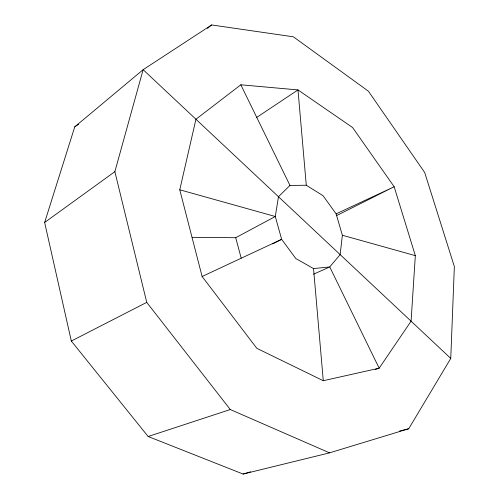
<?xml version="1.0" encoding="UTF-8"?>
<svg xmlns="http://www.w3.org/2000/svg" width="499" height="499" viewBox="0 0 499 499"><rect width="100%" height="100%" fill="white"/><g stroke="black" fill="none" stroke-linecap="round" stroke-linejoin="round"><path stroke-width="0.75" d="M450.759 358.425L454.358 266.553L424.68 172.486L368.381 91.18L293.362 36.814L211.626 24.95L143.132 69.685L74.75 126.846L44.642 222.467L71.32 341.048L148.147 436.506L243.1 474.05L329.558 452.855L408.725 428.753L450.759 358.425L143.132 69.685L114.864 171.65L146.743 302.369L230.288 409.536L329.558 452.855M313.522 274.213L329.739 266.934L313.528 268.574L295.788 258.532L281.642 239.327L275.292 216.497L278.473 196.718L289.956 185.428L306.274 185.241L323.046 195.702L336.12 213.871L342.364 235.247L340.15 254.609L329.739 266.934L379.165 368.2L323.283 380.718L256.835 348.327L202.114 276.49L179.765 189.795L195.939 119.249L240.836 84.793L297.984 89.92L352.612 127.544L394.16 186.751L415.336 255.644L411.076 321.181L379.165 368.2L375.454 369.391M207.434 28.387L211.626 24.95M44.642 222.467L114.864 171.65M74.75 126.846L78.63 124.257M256.58 117.49L297.984 89.92L306.274 185.241M192.109 237.331L235.721 237.711L275.292 216.497L179.765 189.795M71.32 341.048L146.743 302.369M272.66 243.868L281.642 239.327L202.114 276.49M336.451 215.68L394.16 186.751L336.12 213.871M148.147 436.506L230.288 409.536M243.1 474.05L250.56 471.817M399.693 431.011L408.725 428.753M342.364 235.247L415.336 255.644M240.836 84.793L289.956 185.428M235.721 237.711L241.192 258.133M313.528 268.574L323.283 380.718"/></g></svg>
